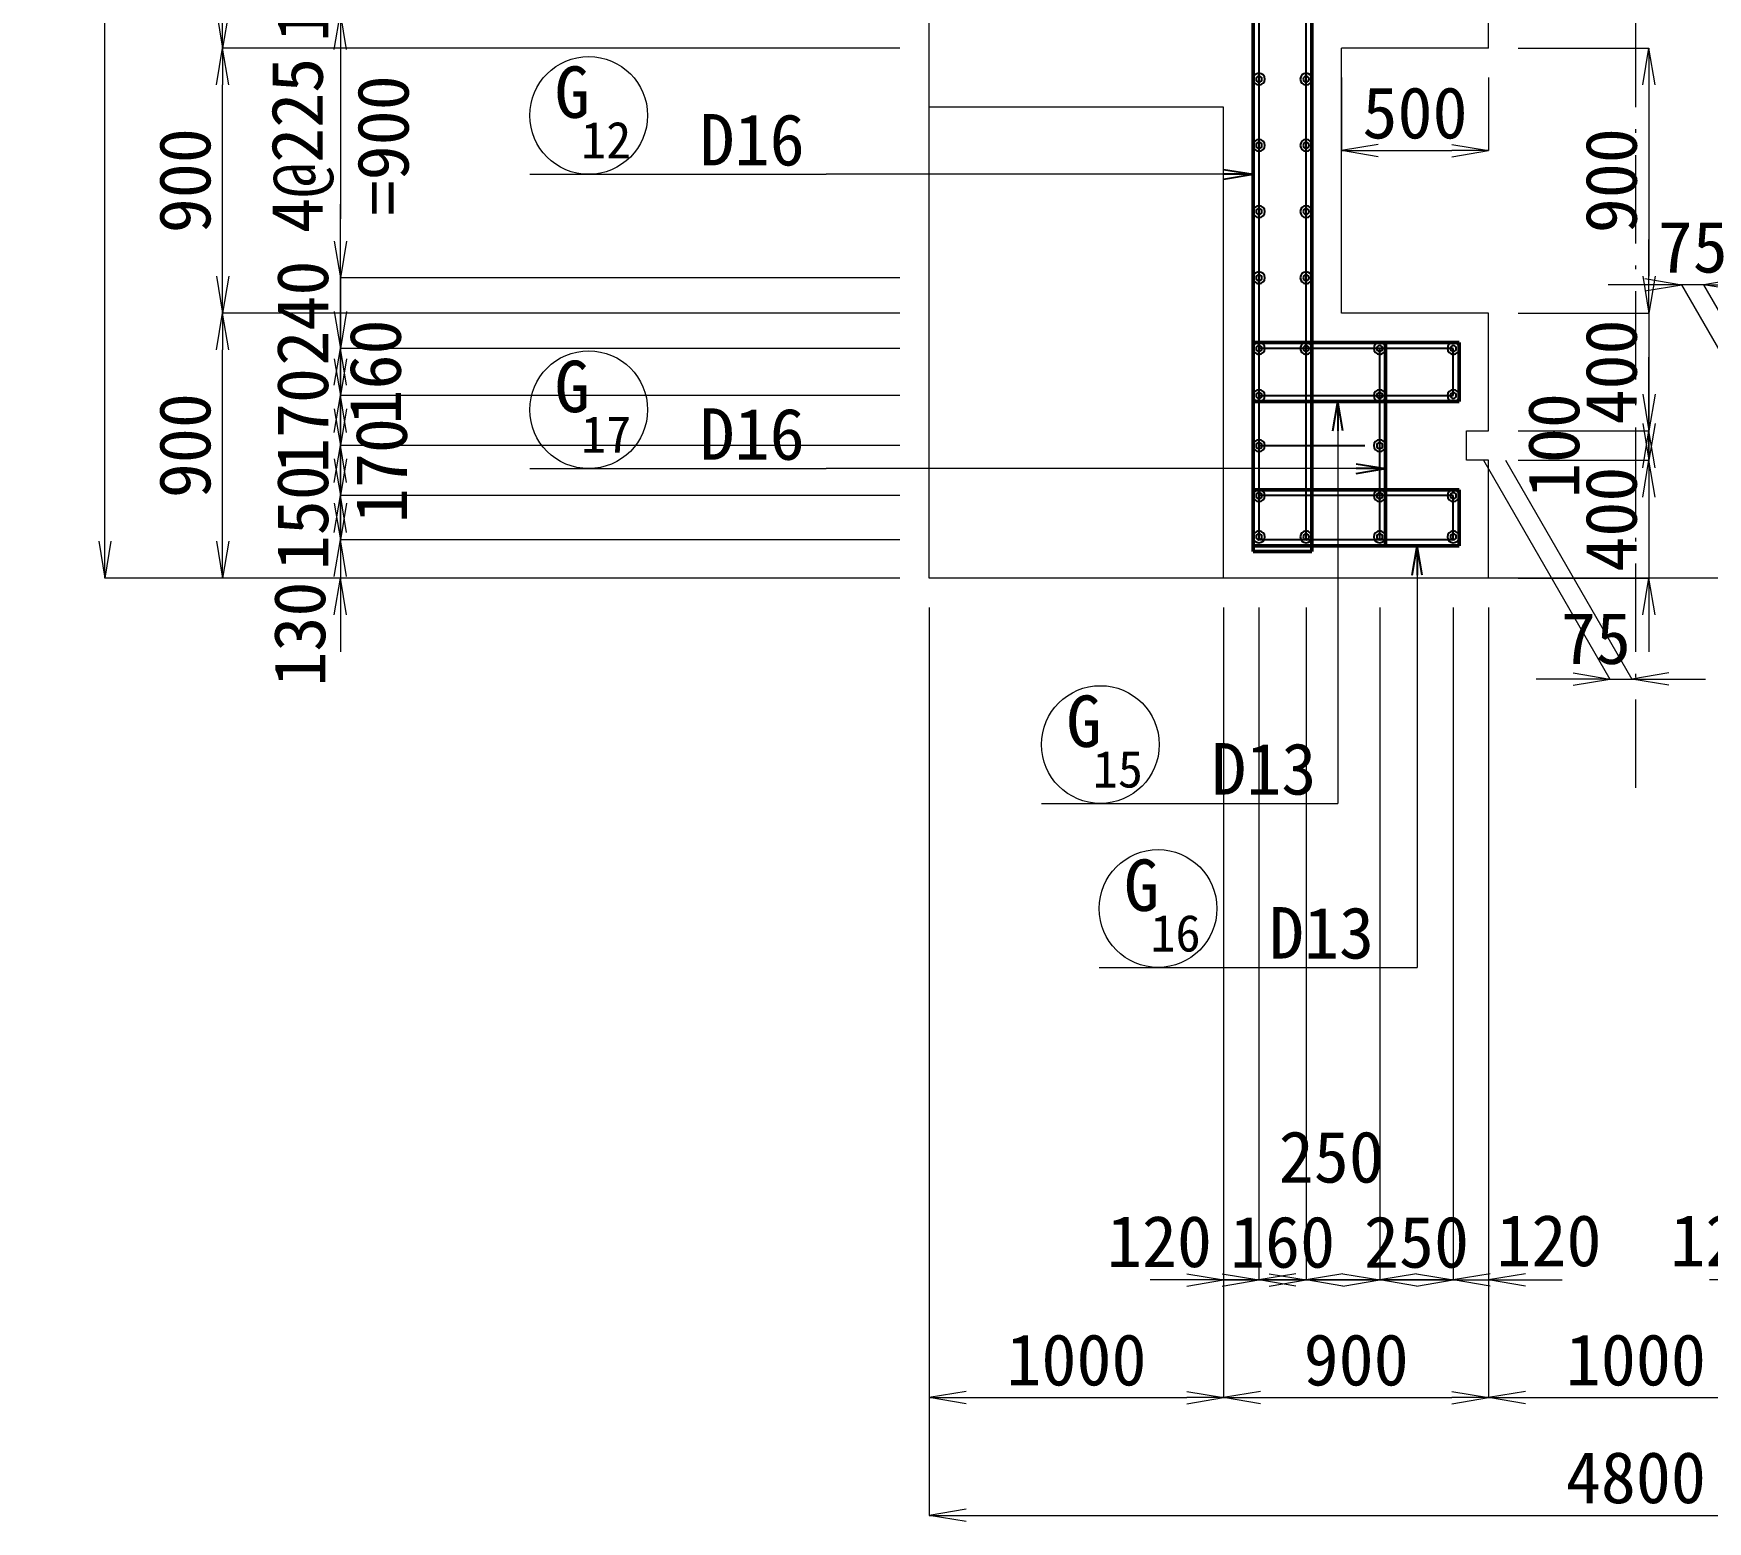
# Model space of a CAD drawing. Header units: millimetres. Extents: x 169470 to 758170, y -17820 to 11880.
# Drawn here: x 196283 to 201969, y -5789 to -734 of the extents above; entities that cross this region are included whole.
import ezdxf
from ezdxf.enums import TextEntityAlignment as Align

# ---------------------------------------------------------------- set-up
doc = ezdxf.new("R2010")
doc.units = ezdxf.units.MM
doc.header["$LTSCALE"] = 50
doc.header["$PDSIZE"] = 300
doc.linetypes.add('SXF_一点短鎖線', pattern=[9.25, 6, -1.5, 0.25, -1.5])
doc.layers.get('Defpoints').update_dxf_attribs({"color": 151})
for name, color, linetype, lineweight in [('D-BGD', 7, 'Continuous', 13), ('D-BMK', 2, 'SXF_一点短鎖線', 13), ('D-STR', 1, 'Continuous', 50), ('D-STR-DIM', 7, 'Continuous', 13), ('D-STR-HTXT', 7, 'Continuous', 13), ('D-STR-STR2', 6, 'Continuous', 25), ('D-STR-TXT', 7, 'Continuous', 13)]:
    doc.layers.add(name, color=color, linetype=linetype, lineweight=lineweight)
doc.styles.add('MS ゴシック', font='MS Gothic.ttf')
doc.styles.add('YOKO_GOTHIC', font='MS Gothic.ttf')
doc.dimstyles.new('DIM-50', dxfattribs={"dimscale": 50, "dimtxt": 3.5, "dimasz": 2.5, "dimexe": 0, "dimexo": 2, "dimgap": 0.8, "dimtad": 1, "dimdec": 0, "dimzin": 1, "dimdsep": 46, "dimtxsty": 'MS ゴシック', "dimblk": 'OPEN', "dimcen": 0.1, "dimclrd": 256, "dimclre": 256, "dimclrt": 256, "dimaunit": 1, "dimadec": 3, "dimazin": 0, "dimtfac": 1, "dimtdec": 0, "dimtix": 1, "dimtmove": 2, "dimatfit": 3, "dimldrblk": 'OPEN', "dimfxl": 1, "dimlwd": -1, "dimlwe": -1, "dimarcsym": 2})
doc.dimstyles.new('S50', dxfattribs={"dimscale": 50, "dimtxt": 3.5, "dimasz": 2, "dimexe": 1, "dimexo": 1, "dimgap": 1, "dimtad": 1, "dimdec": 0, "dimzin": 1, "dimdsep": 46, "dimtxsty": 'YOKO_GOTHIC', "dimblk": 'OPEN', "dimcen": 0, "dimclrd": 256, "dimclre": 256, "dimclrt": 256, "dimaunit": 1, "dimadec": 3, "dimazin": 0, "dimtfac": 1, "dimtdec": 0, "dimtix": 1, "dimtmove": 2, "dimatfit": 3, "dimldrblk": 'OPEN', "dimfxl": 1, "dimlwd": -1, "dimlwe": -1, "dimarcsym": 0})

# ---------------------------------------------------------------- blocks, each defined once
blk = doc.blocks.new('0930-1')
at = {"layer": 'D-STR-STR2'}
for radius in [20, 10]:
    blk.add_circle((1654010.5, -311924.3), radius, dxfattribs=at)
blk = doc.blocks.new('_Open')
at = {"color": 0, "linetype": 'ByBlock', "lineweight": -2}
for p, q in [((-1, 0.167), (0, 0)), ((-1, -0.167), (0, 0)), ((0, 0), (-1, 0))]:
    blk.add_line(p, q, dxfattribs=at)
blk = doc.blocks.new('*D691')
at = {"layer": 'D-STR-DIM', "transparency": 16777216}
for p, q in [((199225.6, 4316.6), (196525.6, 4316.6)), ((196525.6, -2458.7), (196525.6, 4191.6)), ((199225.6, -2583.7), (196525.6, -2583.7))]:
    blk.add_line(p, q, dxfattribs=at)
at = {"layer": 'Defpoints', "color": 0, "transparency": 16777216}
for p in [(196525.6, 4316.6), (199325.6, 4316.6), (199325.6, -2583.7)]:
    blk.add_point(p, dxfattribs=at)
at = {"layer": 'D-STR-DIM', "transparency": 16777216, "xscale": 125, "yscale": 125, "zscale": 125}
for p, rotation in [((196525.6, 4316.6), 90), ((196525.6, -2583.7), 270)]:
    blk.add_blockref('_Open', p, dxfattribs=dict(at, rotation=rotation))
at = {"layer": 'D-STR-DIM', "transparency": 16777216, "insert": (196398.1, 866.4), "char_height": 175, "attachment_point": 5, "rotation": 90, "style": 'MS ゴシック'}
blk.add_mtext('6900', dxfattribs=at)
blk = doc.blocks.new('*D692')
at = {"layer": 'D-STR-DIM', "transparency": 16777216}
for p, q in [((199225.6, -1683.7), (196925.6, -1683.7)), ((196925.6, -2458.7), (196925.6, -1808.7)), ((199225.6, -2583.7), (196925.6, -2583.7))]:
    blk.add_line(p, q, dxfattribs=at)
at = {"layer": 'Defpoints', "color": 0, "transparency": 16777216}
for p in [(196925.6, -1683.7), (199325.6, -1683.7), (199325.6, -2583.7)]:
    blk.add_point(p, dxfattribs=at)
at = {"layer": 'D-STR-DIM', "transparency": 16777216, "xscale": 125, "yscale": 125, "zscale": 125}
for p, rotation in [((196925.6, -1683.7), 90), ((196925.6, -2583.7), 270)]:
    blk.add_blockref('_Open', p, dxfattribs=dict(at, rotation=rotation))
at = {"layer": 'D-STR-DIM', "transparency": 16777216, "insert": (196798.1, -2133.7), "char_height": 175, "attachment_point": 5, "rotation": 90, "style": 'MS ゴシック'}
blk.add_mtext('900', dxfattribs=at)
blk = doc.blocks.new('*D693')
at = {"layer": 'D-STR-DIM', "transparency": 16777216}
for p, q in [((199225.6, -783.7), (196925.6, -783.7)), ((196925.6, -1558.7), (196925.6, -908.7)), ((199225.6, -1683.7), (196925.6, -1683.7))]:
    blk.add_line(p, q, dxfattribs=at)
at = {"layer": 'Defpoints', "color": 0, "transparency": 16777216}
for p in [(196925.6, -783.7), (199325.6, -783.7), (199325.6, -1683.7)]:
    blk.add_point(p, dxfattribs=at)
at = {"layer": 'D-STR-DIM', "transparency": 16777216, "xscale": 125, "yscale": 125, "zscale": 125}
for p, rotation in [((196925.6, -783.7), 90), ((196925.6, -1683.7), 270)]:
    blk.add_blockref('_Open', p, dxfattribs=dict(at, rotation=rotation))
at = {"layer": 'D-STR-DIM', "transparency": 16777216, "insert": (196798.1, -1233.7), "char_height": 175, "attachment_point": 5, "rotation": 90, "style": 'MS ゴシック'}
blk.add_mtext('900', dxfattribs=at)
blk = doc.blocks.new('*D694')
at = {"layer": 'D-STR-DIM', "transparency": 16777216}
for p, q in [((199225.6, 3816.6), (196925.6, 3816.6)), ((196925.6, -658.7), (196925.6, 3691.6)), ((199225.6, -783.7), (196925.6, -783.7))]:
    blk.add_line(p, q, dxfattribs=at)
at = {"layer": 'Defpoints', "color": 0, "transparency": 16777216}
for p in [(196925.6, 3816.6), (199325.6, 3816.6), (199325.6, -783.7)]:
    blk.add_point(p, dxfattribs=at)
at = {"layer": 'D-STR-DIM', "transparency": 16777216, "xscale": 125, "yscale": 125, "zscale": 125}
for p, rotation in [((196925.6, 3816.6), 90), ((196925.6, -783.7), 270)]:
    blk.add_blockref('_Open', p, dxfattribs=dict(at, rotation=rotation))
at = {"layer": 'D-STR-DIM', "transparency": 16777216, "insert": (196798.1, 1516.4), "char_height": 175, "attachment_point": 5, "rotation": 90, "style": 'MS ゴシック'}
blk.add_mtext('4600', dxfattribs=at)
blk = doc.blocks.new('*D697')
at = {"layer": 'D-STR-DIM', "transparency": 16777216}
for p, q in [((197325.6, -378.7), (197325.6, -253.7)), ((199225.6, -503.7), (197325.6, -503.7)), ((197325.6, -503.7), (197325.6, -663.7)), ((199225.6, -663.7), (197325.6, -663.7)), ((197325.6, -788.7), (197325.6, -913.7))]:
    blk.add_line(p, q, dxfattribs=at)
at = {"layer": 'Defpoints', "color": 0, "transparency": 16777216}
for p in [(199325.6, -503.7), (197325.6, -663.7), (199325.6, -663.7)]:
    blk.add_point(p, dxfattribs=at)
at = {"layer": 'D-STR-DIM', "transparency": 16777216, "xscale": 125, "yscale": 125, "zscale": 125}
for p, rotation in [((197325.6, -503.7), 270), ((197325.6, -663.7), 90)]:
    blk.add_blockref('_Open', p, dxfattribs=dict(at, rotation=rotation))
at = {"layer": 'D-STR-DIM', "transparency": 16777216, "insert": (197198.1, -583.7), "char_height": 175, "attachment_point": 5, "rotation": 90, "style": 'MS ゴシック'}
blk.add_mtext('160', dxfattribs=at)
blk = doc.blocks.new('*D698')
at = {"layer": 'D-STR-DIM', "transparency": 16777216}
for p, q in [((197325.6, -1438.7), (197325.6, -1313.7)), ((199225.6, -1563.7), (197325.6, -1563.7)), ((197325.6, -1563.7), (197325.6, -1803.7)), ((199225.6, -1803.7), (197325.6, -1803.7)), ((197325.6, -1928.7), (197325.6, -2053.7))]:
    blk.add_line(p, q, dxfattribs=at)
at = {"layer": 'Defpoints', "color": 0, "transparency": 16777216}
for p in [(199325.6, -1563.7), (197325.6, -1803.7), (199325.6, -1803.7)]:
    blk.add_point(p, dxfattribs=at)
at = {"layer": 'D-STR-DIM', "transparency": 16777216, "xscale": 125, "yscale": 125, "zscale": 125}
for p, rotation in [((197325.6, -1563.7), 270), ((197325.6, -1803.7), 90)]:
    blk.add_blockref('_Open', p, dxfattribs=dict(at, rotation=rotation))
at = {"layer": 'D-STR-DIM', "transparency": 16777216, "insert": (197198.1, -1683.7), "char_height": 175, "attachment_point": 5, "rotation": 90, "style": 'MS ゴシック'}
blk.add_mtext('240', dxfattribs=at)
blk = doc.blocks.new('*D700')
at = {"layer": 'D-STR-DIM', "transparency": 16777216}
for p, q in [((199225.6, -663.7), (197325.6, -663.7)), ((197325.6, -788.7), (197325.6, -799.7)), ((197325.6, -1438.7), (197325.6, -1427.8)), ((199225.6, -1563.7), (197325.6, -1563.7))]:
    blk.add_line(p, q, dxfattribs=at)
at = {"layer": 'Defpoints', "color": 0, "transparency": 16777216}
for p in [(197325.6, -663.7), (199325.6, -663.7), (199325.6, -1563.7)]:
    blk.add_point(p, dxfattribs=at)
at = {"layer": 'D-STR-DIM', "transparency": 16777216, "xscale": 125, "yscale": 125, "zscale": 125}
for p, rotation in [((197325.6, -663.7), 90), ((197325.6, -1563.7), 270)]:
    blk.add_blockref('_Open', p, dxfattribs=dict(at, rotation=rotation))
at = {"layer": 'D-STR-DIM', "transparency": 16777216, "insert": (197325.6, -1113.7), "char_height": 175, "attachment_point": 5, "rotation": 90, "style": 'MS ゴシック'}
blk.add_mtext('4@225\\P=900', dxfattribs=at)
blk = doc.blocks.new('*D701')
at = {"layer": 'D-STR-DIM', "transparency": 16777216}
for p, q in [((197325.6, -1678.7), (197325.6, -1553.7)), ((199225.6, -1803.7), (197325.6, -1803.7)), ((197325.6, -1803.7), (197325.6, -1963.7)), ((199225.6, -1963.7), (197325.6, -1963.7)), ((197325.6, -2088.7), (197325.6, -2213.7))]:
    blk.add_line(p, q, dxfattribs=at)
at = {"layer": 'Defpoints', "color": 0, "transparency": 16777216}
for p in [(199325.6, -1803.7), (197325.6, -1963.7), (199325.6, -1963.7)]:
    blk.add_point(p, dxfattribs=at)
at = {"layer": 'D-STR-DIM', "transparency": 16777216, "xscale": 125, "yscale": 125, "zscale": 125}
for p, rotation in [((197325.6, -1803.7), 270), ((197325.6, -1963.7), 90)]:
    blk.add_blockref('_Open', p, dxfattribs=dict(at, rotation=rotation))
at = {"layer": 'D-STR-DIM', "transparency": 16777216, "insert": (197445, -1883.7), "char_height": 175, "attachment_point": 5, "rotation": 90, "style": 'MS ゴシック'}
blk.add_mtext('160', dxfattribs=at)
blk = doc.blocks.new('*D702')
at = {"layer": 'D-STR-DIM', "transparency": 16777216}
for p, q in [((197325.6, -2328.7), (197325.6, -2203.7)), ((199225.6, -2453.7), (197325.6, -2453.7)), ((197325.6, -2453.7), (197325.6, -2583.7)), ((199225.6, -2583.7), (197325.6, -2583.7)), ((197325.6, -2708.7), (197325.6, -2833.7))]:
    blk.add_line(p, q, dxfattribs=at)
at = {"layer": 'Defpoints', "color": 0, "transparency": 16777216}
for p in [(199325.6, -2453.7), (197325.6, -2583.7), (199325.6, -2583.7)]:
    blk.add_point(p, dxfattribs=at)
at = {"layer": 'D-STR-DIM', "transparency": 16777216, "xscale": 125, "yscale": 125, "zscale": 125}
for p, rotation in [((197325.6, -2453.7), 270), ((197325.6, -2583.7), 90)]:
    blk.add_blockref('_Open', p, dxfattribs=dict(at, rotation=rotation))
at = {"layer": 'D-STR-DIM', "transparency": 16777216, "insert": (197188.1, -2774.1), "char_height": 175, "attachment_point": 5, "rotation": 90, "style": 'MS ゴシック'}
blk.add_mtext('130', dxfattribs=at)
blk = doc.blocks.new('*D703')
at = {"layer": 'D-STR-DIM', "transparency": 16777216}
for p, q in [((197325.6, -1838.7), (197325.6, -1713.7)), ((199225.6, -1963.7), (197325.6, -1963.7)), ((197325.6, -1963.7), (197325.6, -2133.7)), ((199225.6, -2133.7), (197325.6, -2133.7)), ((197325.6, -2258.7), (197325.6, -2383.7))]:
    blk.add_line(p, q, dxfattribs=at)
at = {"layer": 'Defpoints', "color": 0, "transparency": 16777216}
for p in [(199325.6, -1963.7), (197325.6, -2133.7), (199325.6, -2133.7)]:
    blk.add_point(p, dxfattribs=at)
at = {"layer": 'D-STR-DIM', "transparency": 16777216, "xscale": 125, "yscale": 125, "zscale": 125}
for p, rotation in [((197325.6, -1963.7), 270), ((197325.6, -2133.7), 90)]:
    blk.add_blockref('_Open', p, dxfattribs=dict(at, rotation=rotation))
at = {"layer": 'D-STR-DIM', "transparency": 16777216, "insert": (197198.1, -2048.7), "char_height": 175, "attachment_point": 5, "rotation": 90, "style": 'MS ゴシック'}
blk.add_mtext('170', dxfattribs=at)
blk = doc.blocks.new('*D704')
at = {"layer": 'D-STR-DIM', "transparency": 16777216}
for p, q in [((197325.6, -2008.7), (197325.6, -1883.7)), ((199225.6, -2133.7), (197325.6, -2133.7)), ((197325.6, -2133.7), (197325.6, -2303.7)), ((199225.6, -2303.7), (197325.6, -2303.7)), ((197325.6, -2428.7), (197325.6, -2553.7))]:
    blk.add_line(p, q, dxfattribs=at)
at = {"layer": 'Defpoints', "color": 0, "transparency": 16777216}
for p in [(199325.6, -2133.7), (197325.6, -2303.7), (199325.6, -2303.7)]:
    blk.add_point(p, dxfattribs=at)
at = {"layer": 'D-STR-DIM', "transparency": 16777216, "xscale": 125, "yscale": 125, "zscale": 125}
for p, rotation in [((197325.6, -2133.7), 270), ((197325.6, -2303.7), 90)]:
    blk.add_blockref('_Open', p, dxfattribs=dict(at, rotation=rotation))
at = {"layer": 'D-STR-DIM', "transparency": 16777216, "insert": (197465.6, -2218.7), "char_height": 175, "attachment_point": 5, "rotation": 90, "style": 'MS ゴシック'}
blk.add_mtext('170', dxfattribs=at)
blk = doc.blocks.new('*D705')
at = {"layer": 'D-STR-DIM', "transparency": 16777216}
for p, q in [((197325.6, -2178.7), (197325.6, -2053.7)), ((199225.6, -2303.7), (197325.6, -2303.7)), ((197325.6, -2303.7), (197325.6, -2453.7)), ((199225.6, -2453.7), (197325.6, -2453.7)), ((197325.6, -2578.7), (197325.6, -2703.7))]:
    blk.add_line(p, q, dxfattribs=at)
at = {"layer": 'Defpoints', "color": 0, "transparency": 16777216}
for p in [(199325.6, -2303.7), (197325.6, -2453.7), (199325.6, -2453.7)]:
    blk.add_point(p, dxfattribs=at)
at = {"layer": 'D-STR-DIM', "transparency": 16777216, "xscale": 125, "yscale": 125, "zscale": 125}
for p, rotation in [((197325.6, -2303.7), 270), ((197325.6, -2453.7), 90)]:
    blk.add_blockref('_Open', p, dxfattribs=dict(at, rotation=rotation))
at = {"layer": 'D-STR-DIM', "transparency": 16777216, "insert": (197198.1, -2378.7), "char_height": 175, "attachment_point": 5, "rotation": 90, "style": 'MS ゴシック'}
blk.add_mtext('150', dxfattribs=at)
blk = doc.blocks.new('*D707')
at = {"layer": 'D-STR-DIM', "transparency": 16777216}
for p, q in [((199325.6, -2683.7), (199325.6, -5767.7)), ((204125.6, -2683.7), (204125.6, -5767.7)), ((199450.6, -5767.7), (204000.6, -5767.7))]:
    blk.add_line(p, q, dxfattribs=at)
at = {"layer": 'Defpoints', "color": 0, "transparency": 16777216}
for p in [(199325.6, -2583.7), (204125.6, -2583.7), (204125.6, -5767.7)]:
    blk.add_point(p, dxfattribs=at)
at = {"layer": 'D-STR-DIM', "transparency": 16777216, "xscale": 125, "yscale": 125, "zscale": 125, "rotation": 180}
blk.add_blockref('_Open', (199325.6, -5767.7), dxfattribs=at)
at = {"layer": 'D-STR-DIM', "transparency": 16777216, "xscale": 125, "yscale": 125, "zscale": 125}
blk.add_blockref('_Open', (204125.6, -5767.7), dxfattribs=at)
at = {"layer": 'D-STR-DIM', "transparency": 16777216, "insert": (201725.6, -5640.2), "char_height": 175, "attachment_point": 5, "style": 'MS ゴシック'}
blk.add_mtext('4800', dxfattribs=at)
blk = doc.blocks.new('*D708')
at = {"layer": 'D-STR-DIM', "transparency": 16777216}
for p, q in [((199325.6, -2683.7), (199325.6, -5367.7)), ((200325.6, -2683.7), (200325.6, -5367.7)), ((199450.6, -5367.7), (200200.6, -5367.7))]:
    blk.add_line(p, q, dxfattribs=at)
at = {"layer": 'Defpoints', "color": 0, "transparency": 16777216}
for p in [(199325.6, -2583.7), (200325.6, -2583.7), (200325.6, -5367.7)]:
    blk.add_point(p, dxfattribs=at)
at = {"layer": 'D-STR-DIM', "transparency": 16777216, "xscale": 125, "yscale": 125, "zscale": 125, "rotation": 180}
blk.add_blockref('_Open', (199325.6, -5367.7), dxfattribs=at)
at = {"layer": 'D-STR-DIM', "transparency": 16777216, "xscale": 125, "yscale": 125, "zscale": 125}
blk.add_blockref('_Open', (200325.6, -5367.7), dxfattribs=at)
at = {"layer": 'D-STR-DIM', "transparency": 16777216, "insert": (199825.6, -5240.2), "char_height": 175, "attachment_point": 5, "style": 'MS ゴシック'}
blk.add_mtext('1000', dxfattribs=at)
blk = doc.blocks.new('*D709')
at = {"layer": 'D-STR-DIM', "transparency": 16777216}
for p, q in [((200325.6, -2683.7), (200325.6, -5367.7)), ((201225.6, -2683.7), (201225.6, -5367.7)), ((200450.6, -5367.7), (201100.6, -5367.7))]:
    blk.add_line(p, q, dxfattribs=at)
at = {"layer": 'Defpoints', "color": 0, "transparency": 16777216}
for p in [(200325.6, -2583.7), (201225.6, -2583.7), (201225.6, -5367.7)]:
    blk.add_point(p, dxfattribs=at)
at = {"layer": 'D-STR-DIM', "transparency": 16777216, "xscale": 125, "yscale": 125, "zscale": 125, "rotation": 180}
blk.add_blockref('_Open', (200325.6, -5367.7), dxfattribs=at)
at = {"layer": 'D-STR-DIM', "transparency": 16777216, "xscale": 125, "yscale": 125, "zscale": 125}
blk.add_blockref('_Open', (201225.6, -5367.7), dxfattribs=at)
at = {"layer": 'D-STR-DIM', "transparency": 16777216, "insert": (200775.6, -5240.2), "char_height": 175, "attachment_point": 5, "style": 'MS ゴシック'}
blk.add_mtext('900', dxfattribs=at)
blk = doc.blocks.new('*D710')
at = {"layer": 'D-STR-DIM', "transparency": 16777216}
for p, q in [((201225.6, -2683.7), (201225.6, -5367.7)), ((202225.6, -2683.7), (202225.6, -5367.7)), ((201350.6, -5367.7), (202100.6, -5367.7))]:
    blk.add_line(p, q, dxfattribs=at)
at = {"layer": 'Defpoints', "color": 0, "transparency": 16777216}
for p in [(201225.6, -2583.7), (202225.6, -2583.7), (202225.6, -5367.7)]:
    blk.add_point(p, dxfattribs=at)
at = {"layer": 'D-STR-DIM', "transparency": 16777216, "xscale": 125, "yscale": 125, "zscale": 125, "rotation": 180}
blk.add_blockref('_Open', (201225.6, -5367.7), dxfattribs=at)
at = {"layer": 'D-STR-DIM', "transparency": 16777216, "xscale": 125, "yscale": 125, "zscale": 125}
blk.add_blockref('_Open', (202225.6, -5367.7), dxfattribs=at)
at = {"layer": 'D-STR-DIM', "transparency": 16777216, "insert": (201725.6, -5240.2), "char_height": 175, "attachment_point": 5, "style": 'MS ゴシック'}
blk.add_mtext('1000', dxfattribs=at)
blk = doc.blocks.new('*D713')
at = {"layer": 'D-STR-DIM', "transparency": 16777216}
for p, q in [((200325.6, -2683.7), (200325.6, -4967.7)), ((200445.6, -2683.7), (200445.6, -4967.7)), ((200200.6, -4967.7), (200075.6, -4967.7)), ((200325.6, -4967.7), (200445.6, -4967.7)), ((200570.6, -4967.7), (200695.6, -4967.7))]:
    blk.add_line(p, q, dxfattribs=at)
at = {"layer": 'Defpoints', "color": 0, "transparency": 16777216}
for p in [(200325.6, -2583.7), (200445.6, -2583.7), (200445.6, -4967.7)]:
    blk.add_point(p, dxfattribs=at)
at = {"layer": 'D-STR-DIM', "transparency": 16777216, "xscale": 125, "yscale": 125, "zscale": 125}
blk.add_blockref('_Open', (200325.6, -4967.7), dxfattribs=at)
at = {"layer": 'D-STR-DIM', "transparency": 16777216, "xscale": 125, "yscale": 125, "zscale": 125, "rotation": 180}
blk.add_blockref('_Open', (200445.6, -4967.7), dxfattribs=at)
at = {"layer": 'D-STR-DIM', "transparency": 16777216, "insert": (200107.4, -4838.2), "char_height": 175, "attachment_point": 5, "style": 'MS ゴシック'}
blk.add_mtext('120', dxfattribs=at)
blk = doc.blocks.new('*D714')
at = {"layer": 'D-STR-DIM', "transparency": 16777216}
for p, q in [((200445.6, -2683.7), (200445.6, -4967.7)), ((200605.6, -2683.7), (200605.6, -4967.7)), ((200320.6, -4967.7), (200195.6, -4967.7)), ((200445.6, -4967.7), (200605.6, -4967.7)), ((200730.6, -4967.7), (200855.6, -4967.7))]:
    blk.add_line(p, q, dxfattribs=at)
at = {"layer": 'Defpoints', "color": 0, "transparency": 16777216}
for p in [(200445.6, -2583.7), (200605.6, -2583.7), (200605.6, -4967.7)]:
    blk.add_point(p, dxfattribs=at)
at = {"layer": 'D-STR-DIM', "transparency": 16777216, "xscale": 125, "yscale": 125, "zscale": 125}
blk.add_blockref('_Open', (200445.6, -4967.7), dxfattribs=at)
at = {"layer": 'D-STR-DIM', "transparency": 16777216, "xscale": 125, "yscale": 125, "zscale": 125, "rotation": 180}
blk.add_blockref('_Open', (200605.6, -4967.7), dxfattribs=at)
at = {"layer": 'D-STR-DIM', "transparency": 16777216, "insert": (200525.6, -4840.2), "char_height": 175, "attachment_point": 5, "style": 'MS ゴシック'}
blk.add_mtext('160', dxfattribs=at)
blk = doc.blocks.new('*D715')
at = {"layer": 'D-STR-DIM', "transparency": 16777216}
for p, q in [((200605.6, -2683.7), (200605.6, -4967.7)), ((200855.6, -2683.7), (200855.6, -4967.7)), ((200480.6, -4967.7), (200355.6, -4967.7)), ((200605.6, -4967.7), (200855.6, -4967.7)), ((200980.6, -4967.7), (201105.6, -4967.7))]:
    blk.add_line(p, q, dxfattribs=at)
at = {"layer": 'Defpoints', "color": 0, "transparency": 16777216}
for p in [(200605.6, -2583.7), (200855.6, -2583.7), (200855.6, -4967.7)]:
    blk.add_point(p, dxfattribs=at)
at = {"layer": 'D-STR-DIM', "transparency": 16777216, "xscale": 125, "yscale": 125, "zscale": 125}
blk.add_blockref('_Open', (200605.6, -4967.7), dxfattribs=at)
at = {"layer": 'D-STR-DIM', "transparency": 16777216, "xscale": 125, "yscale": 125, "zscale": 125, "rotation": 180}
blk.add_blockref('_Open', (200855.6, -4967.7), dxfattribs=at)
at = {"layer": 'D-STR-DIM', "transparency": 16777216, "insert": (200691.4, -4551.2), "char_height": 175, "attachment_point": 5, "style": 'MS ゴシック'}
blk.add_mtext('250', dxfattribs=at)
blk = doc.blocks.new('*D716')
at = {"layer": 'D-STR-DIM', "transparency": 16777216}
for p, q in [((200855.6, -2683.7), (200855.6, -4967.7)), ((201105.6, -2683.7), (201105.6, -4967.7)), ((200730.6, -4967.7), (200605.6, -4967.7)), ((200855.6, -4967.7), (201105.6, -4967.7)), ((201230.6, -4967.7), (201355.6, -4967.7))]:
    blk.add_line(p, q, dxfattribs=at)
at = {"layer": 'Defpoints', "color": 0, "transparency": 16777216}
for p in [(200855.6, -2583.7), (201105.6, -2583.7), (201105.6, -4967.7)]:
    blk.add_point(p, dxfattribs=at)
at = {"layer": 'D-STR-DIM', "transparency": 16777216, "xscale": 125, "yscale": 125, "zscale": 125}
blk.add_blockref('_Open', (200855.6, -4967.7), dxfattribs=at)
at = {"layer": 'D-STR-DIM', "transparency": 16777216, "xscale": 125, "yscale": 125, "zscale": 125, "rotation": 180}
blk.add_blockref('_Open', (201105.6, -4967.7), dxfattribs=at)
at = {"layer": 'D-STR-DIM', "transparency": 16777216, "insert": (200980.6, -4840.2), "char_height": 175, "attachment_point": 5, "style": 'MS ゴシック'}
blk.add_mtext('250', dxfattribs=at)
blk = doc.blocks.new('*D717')
at = {"layer": 'D-STR-DIM', "transparency": 16777216}
for p, q in [((201105.6, -2683.7), (201105.6, -4967.7)), ((201225.6, -2683.7), (201225.6, -4967.7)), ((200980.6, -4967.7), (200855.6, -4967.7)), ((201105.6, -4967.7), (201225.6, -4967.7)), ((201350.6, -4967.7), (201475.6, -4967.7))]:
    blk.add_line(p, q, dxfattribs=at)
at = {"layer": 'Defpoints', "color": 0, "transparency": 16777216}
for p in [(201105.6, -2583.7), (201225.6, -2583.7), (201225.6, -4967.7)]:
    blk.add_point(p, dxfattribs=at)
at = {"layer": 'D-STR-DIM', "transparency": 16777216, "xscale": 125, "yscale": 125, "zscale": 125}
blk.add_blockref('_Open', (201105.6, -4967.7), dxfattribs=at)
at = {"layer": 'D-STR-DIM', "transparency": 16777216, "xscale": 125, "yscale": 125, "zscale": 125, "rotation": 180}
blk.add_blockref('_Open', (201225.6, -4967.7), dxfattribs=at)
at = {"layer": 'D-STR-DIM', "transparency": 16777216, "insert": (201430.4, -4835.2), "char_height": 175, "attachment_point": 5, "style": 'MS ゴシック'}
blk.add_mtext('120', dxfattribs=at)
blk = doc.blocks.new('*D722')
at = {"layer": 'D-STR-DIM', "transparency": 16777216}
for p, q in [((202225.6, -2683.7), (202225.6, -4967.7)), ((202345.6, -2683.7), (202345.6, -4967.7)), ((202100.6, -4967.7), (201975.6, -4967.7)), ((202345.6, -4967.7), (202225.6, -4967.7)), ((202470.6, -4967.7), (202595.6, -4967.7))]:
    blk.add_line(p, q, dxfattribs=at)
at = {"layer": 'Defpoints', "color": 0, "transparency": 16777216}
for p in [(202225.6, -2583.7), (202345.6, -2583.7), (202225.6, -4967.7)]:
    blk.add_point(p, dxfattribs=at)
at = {"layer": 'D-STR-DIM', "transparency": 16777216, "xscale": 125, "yscale": 125, "zscale": 125}
blk.add_blockref('_Open', (202225.6, -4967.7), dxfattribs=at)
at = {"layer": 'D-STR-DIM', "transparency": 16777216, "xscale": 125, "yscale": 125, "zscale": 125, "rotation": 180}
blk.add_blockref('_Open', (202345.6, -4967.7), dxfattribs=at)
at = {"layer": 'D-STR-DIM', "transparency": 16777216, "insert": (202020.9, -4835.2), "char_height": 175, "attachment_point": 5, "style": 'MS ゴシック'}
blk.add_mtext('120', dxfattribs=at)
blk = doc.blocks.new('*D1921')
at = {"layer": 'D-STR-DIM', "transparency": 16777216}
for p, q in [((200725.6, -883.7), (200725.6, -1131.7)), ((201225.6, -883.7), (201225.6, -1131.7)), ((200850.6, -1131.7), (201100.6, -1131.7))]:
    blk.add_line(p, q, dxfattribs=at)
at = {"layer": 'Defpoints', "color": 0, "transparency": 16777216}
for p in [(200725.6, -783.7), (201225.6, -783.7), (201225.6, -1131.7)]:
    blk.add_point(p, dxfattribs=at)
at = {"layer": 'D-STR-DIM', "transparency": 16777216, "xscale": 125, "yscale": 125, "zscale": 125, "rotation": 180}
blk.add_blockref('_Open', (200725.6, -1131.7), dxfattribs=at)
at = {"layer": 'D-STR-DIM', "transparency": 16777216, "xscale": 125, "yscale": 125, "zscale": 125}
blk.add_blockref('_Open', (201225.6, -1131.7), dxfattribs=at)
at = {"layer": 'D-STR-DIM', "transparency": 16777216, "insert": (200975.6, -1004.2), "char_height": 175, "attachment_point": 5, "style": 'MS ゴシック'}
blk.add_mtext('500', dxfattribs=at)
blk = doc.blocks.new('*D1922')
at = {"layer": 'D-STR-DIM', "transparency": 16777216}
for p, q in [((201325.6, -783.7), (201770.1, -783.7)), ((201770.1, -908.7), (201770.1, -1558.7)), ((201325.6, -1683.7), (201770.1, -1683.7))]:
    blk.add_line(p, q, dxfattribs=at)
at = {"layer": 'Defpoints', "color": 0, "transparency": 16777216}
for p in [(201225.6, -783.7), (201225.6, -1683.7), (201770.1, -1683.7)]:
    blk.add_point(p, dxfattribs=at)
at = {"layer": 'D-STR-DIM', "transparency": 16777216, "xscale": 125, "yscale": 125, "zscale": 125}
for p, rotation in [((201770.1, -783.7), 90), ((201770.1, -1683.7), 270)]:
    blk.add_blockref('_Open', p, dxfattribs=dict(at, rotation=rotation))
at = {"layer": 'D-STR-DIM', "transparency": 16777216, "insert": (201642.6, -1233.7), "char_height": 175, "attachment_point": 5, "rotation": 90, "style": 'MS ゴシック'}
blk.add_mtext('900', dxfattribs=at)
blk = doc.blocks.new('*D1923')
at = {"layer": 'D-STR-DIM', "transparency": 16777216}
for p, q in [((201770.1, -1558.7), (201770.1, -1433.7)), ((201325.6, -1683.7), (201770.1, -1683.7)), ((201770.1, -1683.7), (201770.1, -2083.7)), ((201325.6, -2083.7), (201770.1, -2083.7)), ((201770.1, -2208.7), (201770.1, -2333.7))]:
    blk.add_line(p, q, dxfattribs=at)
at = {"layer": 'Defpoints', "color": 0, "transparency": 16777216}
for p in [(201225.6, -1683.7), (201225.6, -2083.7), (201770.1, -2083.7)]:
    blk.add_point(p, dxfattribs=at)
at = {"layer": 'D-STR-DIM', "transparency": 16777216, "xscale": 125, "yscale": 125, "zscale": 125}
for p, rotation in [((201770.1, -1683.7), 270), ((201770.1, -2083.7), 90)]:
    blk.add_blockref('_Open', p, dxfattribs=dict(at, rotation=rotation))
at = {"layer": 'D-STR-DIM', "transparency": 16777216, "insert": (201642.6, -1883.7), "char_height": 175, "attachment_point": 5, "rotation": 90, "style": 'MS ゴシック'}
blk.add_mtext('400', dxfattribs=at)
blk = doc.blocks.new('*D1924')
at = {"layer": 'D-STR-DIM', "transparency": 16777216}
for p, q in [((201770.1, -1958.7), (201770.1, -1833.7)), ((201325.6, -2083.7), (201770.1, -2083.7)), ((201770.1, -2083.7), (201770.1, -2183.7)), ((201325.6, -2183.7), (201770.1, -2183.7)), ((201770.1, -2308.7), (201770.1, -2433.7))]:
    blk.add_line(p, q, dxfattribs=at)
at = {"layer": 'Defpoints', "color": 0, "transparency": 16777216}
for p in [(201225.6, -2083.7), (201225.6, -2183.7), (201770.1, -2183.7)]:
    blk.add_point(p, dxfattribs=at)
at = {"layer": 'D-STR-DIM', "transparency": 16777216, "xscale": 125, "yscale": 125, "zscale": 125}
for p, rotation in [((201770.1, -2083.7), 270), ((201770.1, -2183.7), 90)]:
    blk.add_blockref('_Open', p, dxfattribs=dict(at, rotation=rotation))
at = {"layer": 'D-STR-DIM', "transparency": 16777216, "insert": (201447.4, -2133.7), "char_height": 175, "attachment_point": 5, "rotation": 90, "style": 'MS ゴシック'}
blk.add_mtext('100', dxfattribs=at)
blk = doc.blocks.new('*D1925')
at = {"layer": 'D-STR-DIM', "transparency": 16777216}
for p, q in [((201770.1, -2058.7), (201770.1, -1933.7)), ((201325.6, -2183.7), (201770.1, -2183.7)), ((201770.1, -2183.7), (201770.1, -2583.7)), ((201325.6, -2583.7), (201770.1, -2583.7)), ((201770.1, -2708.7), (201770.1, -2833.7))]:
    blk.add_line(p, q, dxfattribs=at)
at = {"layer": 'Defpoints', "color": 0, "transparency": 16777216}
for p in [(201225.6, -2183.7), (201225.6, -2583.7), (201770.1, -2583.7)]:
    blk.add_point(p, dxfattribs=at)
at = {"layer": 'D-STR-DIM', "transparency": 16777216, "xscale": 125, "yscale": 125, "zscale": 125}
for p, rotation in [((201770.1, -2183.7), 270), ((201770.1, -2583.7), 90)]:
    blk.add_blockref('_Open', p, dxfattribs=dict(at, rotation=rotation))
at = {"layer": 'D-STR-DIM', "transparency": 16777216, "insert": (201642.6, -2383.7), "char_height": 175, "attachment_point": 5, "rotation": 90, "style": 'MS ゴシック'}
blk.add_mtext('400', dxfattribs=at)
blk = doc.blocks.new('*D806')
at = {"layer": 'D-STR-DIM', "transparency": 16777216}
for p, q in [((201756.3, -1587.3), (201631.3, -1587.3)), ((202167.9, -2083.7), (201881.3, -1587.3)), ((201956.3, -1587.3), (201881.3, -1587.3)), ((202242.9, -2083.7), (201956.3, -1587.3)), ((202081.3, -1587.3), (202206.3, -1587.3))]:
    blk.add_line(p, q, dxfattribs=at)
at = {"layer": 'Defpoints', "color": 0, "transparency": 16777216}
for p in [(201881.3, -1587.3), (202225.6, -2183.7), (202300.6, -2183.7)]:
    blk.add_point(p, dxfattribs=at)
at = {"layer": 'D-STR-DIM', "transparency": 16777216, "xscale": 125, "yscale": 125, "zscale": 125}
blk.add_blockref('_Open', (201881.3, -1587.3), dxfattribs=at)
at = {"layer": 'D-STR-DIM', "transparency": 16777216, "xscale": 125, "yscale": 125, "zscale": 125, "rotation": 180}
blk.add_blockref('_Open', (201956.3, -1587.3), dxfattribs=at)
at = {"layer": 'D-STR-DIM', "transparency": 16777216, "insert": (201918.8, -1459.8), "char_height": 175, "attachment_point": 5, "style": 'MS ゴシック'}
blk.add_mtext('75', dxfattribs=at)
blk = doc.blocks.new('*D807')
at = {"layer": 'D-STR-DIM', "transparency": 16777216}
for p, q in [((201208.4, -2183.7), (201637.5, -2927)), ((201283.4, -2183.7), (201712.5, -2927)), ((201512.5, -2927), (201387.5, -2927)), ((201637.5, -2927), (201712.5, -2927)), ((201837.5, -2927), (201962.5, -2927))]:
    blk.add_line(p, q, dxfattribs=at)
at = {"layer": 'Defpoints', "color": 0, "transparency": 16777216}
for p in [(201150.6, -2083.7), (201225.6, -2083.7), (201712.5, -2927)]:
    blk.add_point(p, dxfattribs=at)
at = {"layer": 'D-STR-DIM', "transparency": 16777216, "xscale": 125, "yscale": 125, "zscale": 125}
blk.add_blockref('_Open', (201637.5, -2927), dxfattribs=at)
at = {"layer": 'D-STR-DIM', "transparency": 16777216, "xscale": 125, "yscale": 125, "zscale": 125, "rotation": 180}
blk.add_blockref('_Open', (201712.5, -2927), dxfattribs=at)
at = {"layer": 'D-STR-DIM', "transparency": 16777216, "insert": (201590.1, -2789.5), "char_height": 175, "attachment_point": 5, "style": 'MS ゴシック'}
blk.add_mtext('75', dxfattribs=at)

msp = doc.modelspace()

# ---------------------------------------------------------------- linework, layer by layer
at = {"layer": 'D-BGD'}
for p, q in [((199325.62, -2583.73), (199325.62, 4316.57)), ((201225.62, -783.73), (201225.62, -383.73)), ((200725.62, -1683.73), (200725.62, -783.73)), ((201225.62, -783.73), (200725.62, -783.73)), ((200325.62, -983.73), (199325.62, -983.73)), ((200325.62, -2583.73), (200325.62, -983.73)), ((201225.62, -1683.73), (200725.62, -1683.73)), ((201225.62, -2083.73), (201225.62, -1683.73)), ((201150.62, -2183.73), (201150.62, -2083.73)), ((201150.62, -2083.73), (201225.62, -2083.73)), ((201225.62, -2183.73), (201150.62, -2183.73)), ((201225.62, -2583.73), (201225.62, -2183.73)), ((204125.62, -2583.73), (199325.62, -2583.73))]:
    msp.add_line(p, q, dxfattribs=at)
at = {"layer": 'D-BMK'}
msp.add_line((201725.62, -3296.67), (201725.62, 5329.08), dxfattribs=at)
at = {"layer": 'D-STR'}
for p, q in [((200425.62, -2493.73), (200425.62, 4196.57)), ((200625.62, -2493.73), (200625.62, -463.73)), ((200425.62, -1783.73), (201125.62, -1783.73)), ((200875.62, -2473.73), (200875.62, -1783.73)), ((201125.62, -1783.73), (201125.62, -1983.73)), ((201125.62, -1983.73), (200425.62, -1983.73)), ((201125.62, -2283.73), (200425.62, -2283.73)), ((201125.62, -2473.73), (201125.62, -2283.73)), ((200425.62, -2473.73), (201125.62, -2473.73)), ((200425.62, -2493.73), (200625.62, -2493.73))]:
    msp.add_line(p, q, dxfattribs=at)
at = {"layer": 'D-STR-DIM'}
msp.add_line((197325.62, -863.73), (197325.62, -1363.73), dxfattribs=at)
at = {"layer": 'D-STR-HTXT'}
for p, q in [((197969.06, -1212.15), (198975.62, -1212.15)), ((197969.06, -2211.94), (198975.62, -2211.94)), ((199707.04, -3349.23), (200713.61, -3349.23)), ((199902.79, -3906.26), (200982.87, -3906.26))]:
    msp.add_line(p, q, dxfattribs=at)
at = {"layer": 'D-STR-HTXT', "color": 4}
for centre in [(198169.06, -1012.15), (198169.06, -2011.94)]:
    msp.add_circle(centre, 200, dxfattribs=at)
at = {"layer": 'D-STR-HTXT'}
for centre in [(199907.04, -3149.23), (200102.79, -3706.26)]:
    msp.add_circle(centre, 200, dxfattribs=at)
at = {"layer": 'Defpoints'}
for p, q in [((200445.62, 4316.57), (200445.62, -2453.73)), ((200605.62, -2453.73), (200605.62, -503.73)), ((201105.62, -1803.73), (200445.62, -1803.73)), ((200855.62, -2453.73), (200855.62, -1803.73)), ((201105.62, -1963.73), (201105.62, -1803.73)), ((200445.62, -1963.73), (201105.62, -1963.73)), ((200445.62, -2133.73), (200805.62, -2133.73)), ((201105.62, -2303.73), (200445.62, -2303.73)), ((201105.62, -2453.73), (201105.62, -2303.73)), ((201105.62, -2453.73), (200445.62, -2453.73))]:
    msp.add_line(p, q, dxfattribs=at)

# ---------------------------------------------------------------- block references
at = {"layer": 'D-STR-STR2', "xscale": -1, "rotation": 180}
for p in [(-1453564.86, -312813.03), (-1453404.86, -312813.03), (-1453564.86, -313038.03), (-1453404.86, -313038.03), (-1453564.86, -313263.03), (-1453404.86, -313263.03), (-1453564.86, -313488.03), (-1453404.86, -313488.03), (-1453564.86, -313728.03), (-1453404.86, -313728.03), (-1453154.86, -313728.03), (-1452904.86, -313728.03), (-1453564.86, -313888.03), (-1453154.86, -313888.03), (-1452904.86, -313888.03), (-1453564.86, -314058.03), (-1453154.86, -314058.03), (-1453564.86, -314228.03), (-1453154.86, -314228.03), (-1452904.86, -314228.03), (-1453564.86, -314368.03), (-1453404.86, -314368.03), (-1453154.86, -314368.03), (-1452904.86, -314368.03)]:
    msp.add_blockref('0930-1', p, dxfattribs=at)

# ---------------------------------------------------------------- texts
at = {"layer": 'D-STR-TXT', "color": 4, "style": 'YOKO_GOTHIC'}
for s, height, p in [('G', 175, (198112.79, -1020.47)), ('12', 125, (198228.45, -1158.27)), ('G', 175, (198112.79, -2020.25)), ('17', 125, (198228.45, -2158.06))]:
    msp.add_text(s, height=height, dxfattribs=at).set_placement(p, align=Align.CENTER)
for p in [(198545.58, -1182.15), (198545.58, -2181.94)]:
    msp.add_text('D16', height=175, dxfattribs=at).set_placement(p)
at = {"layer": 'D-STR-TXT', "style": 'YOKO_GOTHIC'}
for s, height, p in [('G', 175, (199850.77, -3157.55)), ('15', 125, (199966.43, -3295.35)), ('G', 175, (200046.52, -3714.58)), ('16', 125, (200162.18, -3852.38))]:
    msp.add_text(s, height=height, dxfattribs=at).set_placement(p, align=Align.CENTER)
for p in [(200283.57, -3319.23), (200479.31, -3876.26)]:
    msp.add_text('D13', height=175, dxfattribs=at).set_placement(p)

# ---------------------------------------------------------------- dimensions: what is measured, and where the dimension line sits
at = {"layer": 'D-STR-DIM'}
for base, p1, p2, angle, picture, middle in [((196525.62, 4316.57), (199325.62, -2583.73), (199325.62, 4316.57), 90, '*D691', (196398.12, 866.42)), ((196925.62, 3816.57), (199325.62, -783.73), (199325.62, 3816.57), 90, '*D694', (196798.12, 1516.42)), ((197325.62, -663.73), (199325.62, -503.73), (199325.62, -663.73), 90, '*D697', (197198.12, -583.73)), ((196925.62, -783.73), (199325.62, -1683.73), (199325.62, -783.73), 90, '*D693', (196798.12, -1233.73)), ((201770.06, -1683.73), (201225.62, -783.73), (201225.62, -1683.73), 90, '*D1922', (201642.56, -1233.73)), ((197325.62, -1803.73), (199325.62, -1563.73), (199325.62, -1803.73), 90, '*D698', (197198.12, -1683.73)), ((201881.29, -1587.33), (202300.62, -2183.73), (202225.62, -2183.73), 180, '*D806', (201918.79, -1459.83)), ((201770.06, -2083.73), (201225.62, -1683.73), (201225.62, -2083.73), 90, '*D1923', (201642.56, -1883.73)), ((196925.62, -1683.73), (199325.62, -2583.73), (199325.62, -1683.73), 90, '*D692', (196798.12, -2133.73)), ((197325.62, -2133.73), (199325.62, -1963.73), (199325.62, -2133.73), 270, '*D703', (197198.12, -2048.73)), ((201770.06, -2583.73), (201225.62, -2183.73), (201225.62, -2583.73), 90, '*D1925', (201642.56, -2383.73)), ((197325.62, -2453.73), (199325.62, -2303.73), (199325.62, -2453.73), 270, '*D705', (197198.12, -2378.73))]:
    dim = msp.add_linear_dim(base=base, p1=p1, p2=p2, angle=angle, dimstyle='DIM-50', dxfattribs=at)
    dim.commit()
    dim.dimension.update_dxf_attribs({"geometry": picture, "text_midpoint": middle})
dim = msp.add_linear_dim(base=(197325.62, -663.73), p1=(199325.62, -1563.73), p2=(199325.62, -663.73), angle=90, text='4@225\\P=<>', dimstyle='DIM-50', dxfattribs=at)
dim.commit()
dim.dimension.update_dxf_attribs({"geometry": '*D700', "text_midpoint": (197325.62, -1113.73), "dimtype": 160})
for base, p1, p2, picture, middle in [((201225.62, -1131.69), (200725.62, -783.73), (201225.62, -783.73), '*D1921', (200975.62, -1004.19)), ((204125.62, -5767.73), (199325.62, -2583.73), (204125.62, -2583.73), '*D707', (201725.62, -5640.23)), ((200325.62, -5367.73), (199325.62, -2583.73), (200325.62, -2583.73), '*D708', (199825.62, -5240.23)), ((200605.62, -4967.73), (200445.62, -2583.73), (200605.62, -2583.73), '*D714', (200525.62, -4840.23)), ((201225.62, -5367.73), (200325.62, -2583.73), (201225.62, -2583.73), '*D709', (200775.62, -5240.23)), ((201105.62, -4967.73), (200855.62, -2583.73), (201105.62, -2583.73), '*D716', (200980.62, -4840.23)), ((202225.62, -5367.73), (201225.62, -2583.73), (202225.62, -2583.73), '*D710', (201725.62, -5240.23))]:
    dim = msp.add_linear_dim(base=base, p1=p1, p2=p2, dimstyle='DIM-50', dxfattribs=at)
    dim.commit()
    dim.dimension.update_dxf_attribs({"geometry": picture, "text_midpoint": middle})
for base, p1, p2, angle, picture, middle in [((197325.62, -1963.73), (199325.62, -1803.73), (199325.62, -1963.73), 270, '*D701', (197444.98, -1883.73)), ((201770.06, -2183.73), (201225.62, -2083.73), (201225.62, -2183.73), 90, '*D1924', (201447.41, -2133.73)), ((197325.62, -2303.73), (199325.62, -2133.73), (199325.62, -2303.73), 270, '*D704', (197465.57, -2218.73)), ((197325.62, -2583.73), (199325.62, -2453.73), (199325.62, -2583.73), 270, '*D702', (197188.12, -2774.14)), ((202225.62, -4967.73), (202345.62, -2583.73), (202225.62, -2583.73), 180, '*D722', (202020.9, -4835.24))]:
    dim = msp.add_linear_dim(base=base, p1=p1, p2=p2, angle=angle, dimstyle='DIM-50', dxfattribs=at)
    dim.commit()
    dim.dimension.update_dxf_attribs({"geometry": picture, "text_midpoint": middle, "dimtype": 160})
for base, p1, p2, picture, middle in [((201712.5, -2927.01), (201150.62, -2083.73), (201225.62, -2083.73), '*D807', (201590.14, -2789.51)), ((200445.62, -4967.73), (200325.62, -2583.73), (200445.62, -2583.73), '*D713', (200107.35, -4838.24)), ((200855.62, -4967.73), (200605.62, -2583.73), (200855.62, -2583.73), '*D715', (200691.35, -4551.24)), ((201225.62, -4967.73), (201105.62, -2583.73), (201225.62, -2583.73), '*D717', (201430.35, -4835.24))]:
    dim = msp.add_linear_dim(base=base, p1=p1, p2=p2, dimstyle='DIM-50', dxfattribs=at)
    dim.commit()
    dim.dimension.update_dxf_attribs({"geometry": picture, "text_midpoint": middle, "dimtype": 160})

# ---------------------------------------------------------------- leaders
at = {"layer": 'D-STR-HTXT'}
for points in [[(200425.62, -1212.15), (198975.62, -1212.15)], [(200713.61, -1983.73), (200713.61, -3349.23)], [(200875.62, -2211.94), (198975.62, -2211.94)], [(200982.87, -2473.73), (200982.87, -3906.26)]]:
    msp.add_leader(points, dimstyle='S50', dxfattribs=at)

doc.saveas('drawing.dxf')
